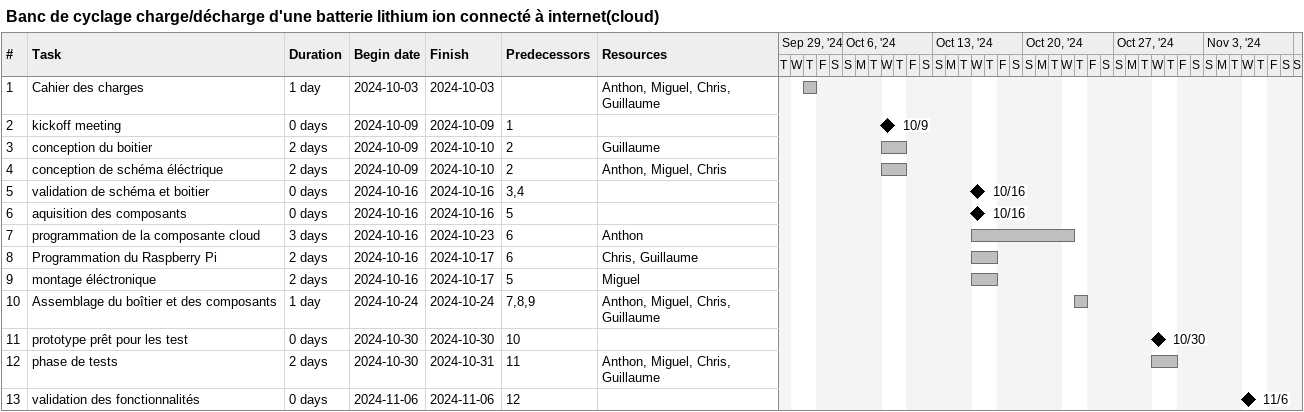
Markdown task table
Banc de cyclage charge/décharge d'une batterie lithium ion connecté à internet(cloud)

| ID | Task | Duration | Start | Finish | Predecessors | Resources |
|---|---|---|---|---|---|---|
| 1 | Cahier des charges | 1d | 2024-10-03 | 2024-10-03 |  | Anthon, Miguel, Chris, Guillaume |
| 2 | kickoff meeting | 0d | 2024-10-09 | 2024-10-09 | 1 |  |
| 3 | conception du boitier | 2d | 2024-10-09 | 2024-10-10 | 2 | Guillaume |
| 4 | conception de schéma éléctrique | 2d | 2024-10-09 | 2024-10-10 | 2 | Anthon, Miguel, Chris |
| 5 | validation de schéma et boitier | 0d | 2024-10-16 | 2024-10-16 | 3, 4 |  |
| 6 | aquisition des composants | 0d | 2024-10-16 | 2024-10-16 | 5 |  |
| 7 | programmation de la composante cloud | 3d | 2024-10-16 | 2024-10-23 | 6 | Anthon |
| 8 | Programmation du Raspberry Pi | 2d | 2024-10-16 | 2024-10-17 | 6 | Chris, Guillaume |
| 9 | montage éléctronique | 2d | 2024-10-16 | 2024-10-17 | 5 | Miguel |
| 10 | Assemblage du boîtier et des composants | 1d | 2024-10-24 | 2024-10-24 | 7, 8, 9 | Anthon, Miguel, Chris, Guillaume |
| 11 | prototype prêt pour les test | 0d | 2024-10-30 | 2024-10-30 | 10 |  |
| 12 | phase de tests | 2d | 2024-10-30 | 2024-10-31 | 11 | Anthon, Miguel, Chris, Guillaume |
| 13 | validation des fonctionnalités | 0d | 2024-11-06 | 2024-11-06 | 12 |  |
